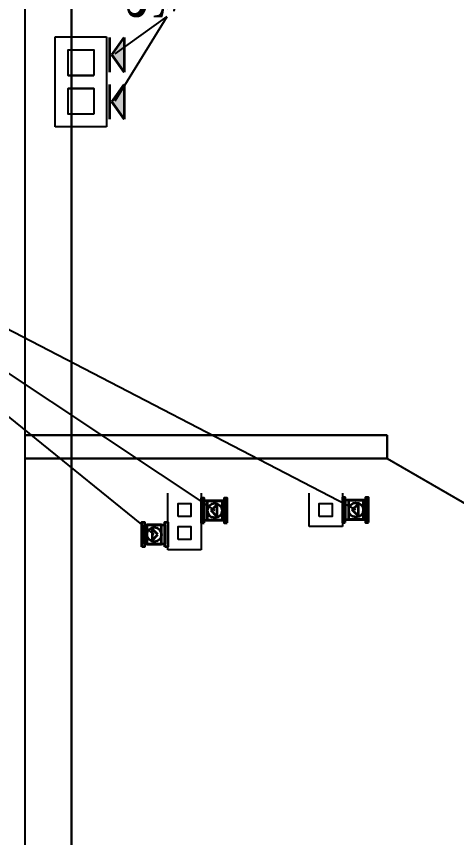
# Model space of a CAD drawing. Header units: inches. Extents: x 23 to 100097, y 11 to 104145.
# Drawn here: x 33303 to 35187, y 60919 to 64429 of the extents above; entities that cross this region are included whole.
import ezdxf

# ---------------------------------------------------------------- set-up
doc = ezdxf.new("R2010")
doc.units = ezdxf.units.IN
doc.header["$MEASUREMENT"] = 0
for name, color, linetype, lineweight in [('Divar', 7, 'Continuous', 25), ('nad', 1, 'Continuous', 9), ('öl', 7, 'Continuous', 0)]:
    doc.layers.add(name, color=color, linetype=linetype, lineweight=lineweight)
doc.styles.add('ilqar text 001', font='', dxfattribs={"height": 300})
doc.styles.get("Standard").update_dxf_attribs({"font": 'arial.ttf'})
doc.styles.get('ilqar text 001').set_extended_font_data('A3 Times AzLat')
doc.dimstyles.new('ISO-25', dxfattribs={"dimtxt": 250, "dimasz": 250, "dimexe": 150, "dimexo": 0.625, "dimgap": 100, "dimtad": 1, "dimdec": 0, "dimtxsty": 'Standard', "dimblk": 'ARCHTICK', "dimcen": 2.5, "dimadec": 0, "dimazin": 0, "dimtfac": 1, "dimtdec": 0, "dimtmove": 0, "dimatfit": 3, "dimfxl": 1, "dimarcsym": 0})

# ---------------------------------------------------------------- blocks, each defined once
blk = doc.blocks.new('_ArchTick')
at = {"layer": 'nad', "color": 0, "const_width": 0.15}
blk.add_lwpolyline([(-0.5, -0.5), (0.5, 0.5)], dxfattribs=at)
blk = doc.blocks.new('*D93')
at = {"color": 0, "lineweight": -2, "transparency": 16777216}
for p, q in [((33138.9, 65539.5), (30293, 65539.5)), ((30443, 65539.5), (30443, 58039.5)), ((33338.9, 58039.5), (30293, 58039.5))]:
    blk.add_line(p, q, dxfattribs=at)
at = {"layer": 'Defpoints', "color": 0, "transparency": 16777216}
for p in [(33139.5, 65539.5), (30443, 58039.5), (33339.5, 58039.5)]:
    blk.add_point(p, dxfattribs=at)
at = {"color": 0, "lineweight": -2, "transparency": 16777216, "xscale": 250, "yscale": 250, "zscale": 250}
for p, rotation in [((30443, 65539.5), 90), ((30443, 58039.5), 270)]:
    blk.add_blockref('_ArchTick', p, dxfattribs=dict(at, rotation=rotation))
at = {"color": 0, "transparency": 16777216, "insert": (30215.4, 61789.5), "char_height": 250, "attachment_point": 5, "rotation": 90}
blk.add_mtext('7500', dxfattribs=at)

msp = doc.modelspace()

# ---------------------------------------------------------------- hatches: boundary and pattern name
at = {"layer": 'öl', "lineweight": 35}
h = msp.add_hatch(color=3, dxfattribs=at)
h.dxf.hatch_style = 1
h.set_gradient(color1=(0, 255, 0), tint=1, name='INVSPHERICAL')
h.paths.add_polyline_path([(33711.3, 64264.5), (33764.3, 64338.9), (33764.3, 64190.2)])
h = msp.add_hatch(color=3, dxfattribs=at)
h.dxf.hatch_style = 1
h.set_gradient(color1=(0, 255, 0), tint=1, name='INVSPHERICAL')
h.paths.add_polyline_path([(33711.3, 64064.1), (33764.3, 64138.4), (33764.3, 63989.7)])

# ---------------------------------------------------------------- linework, layer by layer
for p, q in [((33339.5, 65539.5), (33339.5, 59539.5)), ((33469.7, 64121.4, 0), (33469.7, 64341.1, 0)), ((33469.7, 64341.1, 0), (33689.5, 64341.1, 0)), ((33689.5, 64341.1, 0), (33689.5, 64121.4, 0)), ((33469.7, 63956.5, 0), (33469.7, 64176.3, 0)), ((33524.7, 64176.3, 0), (33634.6, 64176.3, 0)), ((33689.5, 64176.3, 0), (33689.5, 63956.5, 0)), ((33634.6, 64121.4, 0), (33524.7, 64121.4, 0)), ((33689.5, 63956.5, 0), (33469.7, 63956.5, 0)), ((34889.5, 62539.5), (35669, 62089.5))]:
    msp.add_line(p, q)
at = {"lineweight": 30}
for p, q in [((33539.5, 65539.5), (33539.5, 59539.5)), ((34889.5, 62639.5), (33339.5, 62639.5)), ((34889.5, 62639.5), (34889.5, 62539.5)), ((34889.5, 62539.5), (33339.5, 62539.5))]:
    msp.add_line(p, q, dxfattribs=at)
at = {"color": 1}
for p in [(33726.4, 64068.7, -107193.8), (33726.4, 64269.1, -107193.8)]:
    msp.add_line(p, (33948, 64428.2, -4624742.8), dxfattribs=at)
at = {"color": 3, "lineweight": 35}
for p, q in [((34136.1, 62316.8, 0), (34161, 62341.7, 0)), ((34161, 62341.7, 0), (34161, 62291.9, 0)), ((34740.5, 62319.3, 0), (34765.4, 62344.2, 0)), ((34765.4, 62344.2, 0), (34765.4, 62294.4, 0)), ((34161, 62291.9, 0), (34136.1, 62316.8, 0)), ((34765.4, 62294.4, 0), (34740.5, 62319.3, 0)), ((33883.8, 62239.2, 0), (33883.8, 62189.4, 0)), ((33908.7, 62214.3, 0), (33883.8, 62239.2, 0)), ((33883.8, 62189.4, 0), (33908.7, 62214.3, 0))]:
    msp.add_line(p, q, dxfattribs=at)
at = {"elevation": 0}
for points in [[(33634.6, 64176.3), (33524.7, 64176.3), (33524.7, 64286.2), (33634.6, 64286.2)], [(33634.6, 64011.5), (33524.7, 64011.5), (33524.7, 64121.4), (33634.6, 64121.4)]]:
    msp.add_lwpolyline(points, close=True, dxfattribs=at)
at = {"color": 3, "lineweight": 35, "elevation": 0}
for points in [[(34106.3, 62263.6), (34106.3, 62370), (34093.9, 62370), (34093.9, 62263.6)], [(34193, 62275.6), (34193, 62358), (34106.3, 62358), (34106.3, 62275.6)], [(34120.8, 62275.6), (34120.8, 62358), (34183.1, 62358), (34183.1, 62275.6)], [(34205.4, 62263.6), (34205.4, 62370), (34193, 62370), (34193, 62263.6)], [(34710.6, 62266.1), (34710.6, 62372.5), (34698.2, 62372.5), (34698.2, 62266.1)], [(34797.4, 62278.1), (34797.4, 62360.5), (34710.6, 62360.5), (34710.6, 62278.1)], [(34725.2, 62278.1), (34725.2, 62360.5), (34787.4, 62360.5), (34787.4, 62278.1)], [(34809.8, 62266.1), (34809.8, 62372.5), (34797.4, 62372.5), (34797.4, 62266.1)], [(33839.4, 62161), (33839.4, 62267.5), (33851.8, 62267.5), (33851.8, 62161)], [(33851.8, 62173.1), (33851.8, 62255.5), (33938.6, 62255.5), (33938.6, 62173.1)], [(33924, 62173.1), (33924, 62255.5), (33861.8, 62255.5), (33861.8, 62173.1)], [(33938.6, 62161), (33938.6, 62267.5), (33951, 62267.5), (33951, 62161)]]:
    msp.add_lwpolyline(points, close=True, dxfattribs=at)
at = {"color": 3, "lineweight": 35}
for centre in [(34152, 62316.8, 0), (34756.3, 62319.3, 0), (33892.9, 62214.3, 0)]:
    msp.add_circle(centre, 31.1, dxfattribs=at)
at = {"layer": 'Divar'}
for p, q in [((33892.9, 62214.3, 0), (31994.4, 63750.4, 0)), ((34756.3, 62319.3, 0), (31994.4, 63750.4, 0)), ((31994.4, 63750.4, 0), (34152, 62316.8, 0)), ((33951, 62149, 0), (33951, 62390.7, 0)), ((34093.9, 62390.7, 0), (34093.9, 62149, 0)), ((34555.4, 62247.9, 0), (34555.4, 62390.7, 0)), ((34698.2, 62390.7, 0), (34698.2, 62247.9, 0)), ((34698.2, 62247.9, 0), (34555.4, 62247.9, 0)), ((34093.9, 62149, 0), (33951, 62149, 0))]:
    msp.add_line(p, q, dxfattribs=at)
at = {"layer": 'Divar', "elevation": 0}
for points in [[(33995, 62291.8), (33995, 62346.8), (34049.9, 62346.8), (34049.9, 62291.8)], [(34599.3, 62291.8), (34599.3, 62346.8), (34654.3, 62346.8), (34654.3, 62291.8)], [(33995, 62192.9), (33995, 62247.9), (34049.9, 62247.9), (34049.9, 62192.9)]]:
    msp.add_lwpolyline(points, close=True, dxfattribs=at)
at = {"layer": 'öl', "color": 3, "lineweight": 35}
for p, q in [((33701.2, 64338.9, 0), (33701.2, 64190.2, 0)), ((33711.3, 64264.5, 0), (33764.3, 64338.9, 0)), ((33711.3, 64264.5, 0), (33764.3, 64338.9, 0)), ((33764.3, 64338.9, 0), (33764.3, 64190.2, 0)), ((33764.3, 64338.9, 0), (33764.3, 64190.2, 0)), ((33711.3, 64264.5, 0), (33764.3, 64190.2, 0)), ((33764.3, 64190.2, 0), (33711.3, 64264.5, 0)), ((33701.2, 64138.4, 0), (33701.2, 63989.7, 0)), ((33711.3, 64064.1, 0), (33764.3, 64138.4, 0)), ((33711.3, 64064.1, 0), (33764.3, 64138.4, 0)), ((33764.3, 64138.4, 0), (33764.3, 63989.7, 0)), ((33764.3, 64138.4, 0), (33764.3, 63989.7, 0)), ((33711.3, 64064.1, 0), (33764.3, 63989.7, 0)), ((33764.3, 63989.7, 0), (33711.3, 64064.1, 0))]:
    msp.add_line(p, q, dxfattribs=at)

# ---------------------------------------------------------------- texts
at = {"color": 1, "insert": (33777.2, 64886.4, -3421615.3), "char_height": 155.9716, "width": 2219.562, "attachment_point": 2, "rotation": 90.0001, "style": 'ilqar text 001'}
msp.add_mtext('{\\fTimes New Roman|b0|i0|c238|p18;Ş\\fTimes New Roman|b0|i0|c0|p18;20\\fTimes New Roman|b0|i0|c238|p18;0x\\fTimes New Roman|b0|i0|c0|p18;20\\fTimes New Roman|b0|i0|c238|p18;0}', dxfattribs=at)

# ---------------------------------------------------------------- dimensions: what is measured, and where the dimension line sits
dim = msp.add_linear_dim(base=(30443, 58039.5), p1=(33139.5, 65539.5), p2=(33339.5, 58039.5), angle=90, dimstyle='ISO-25')
dim.commit()
dim.dimension.update_dxf_attribs({"geometry": '*D93', "text_midpoint": (30215.4, 61789.5)})

doc.saveas('drawing.dxf')
